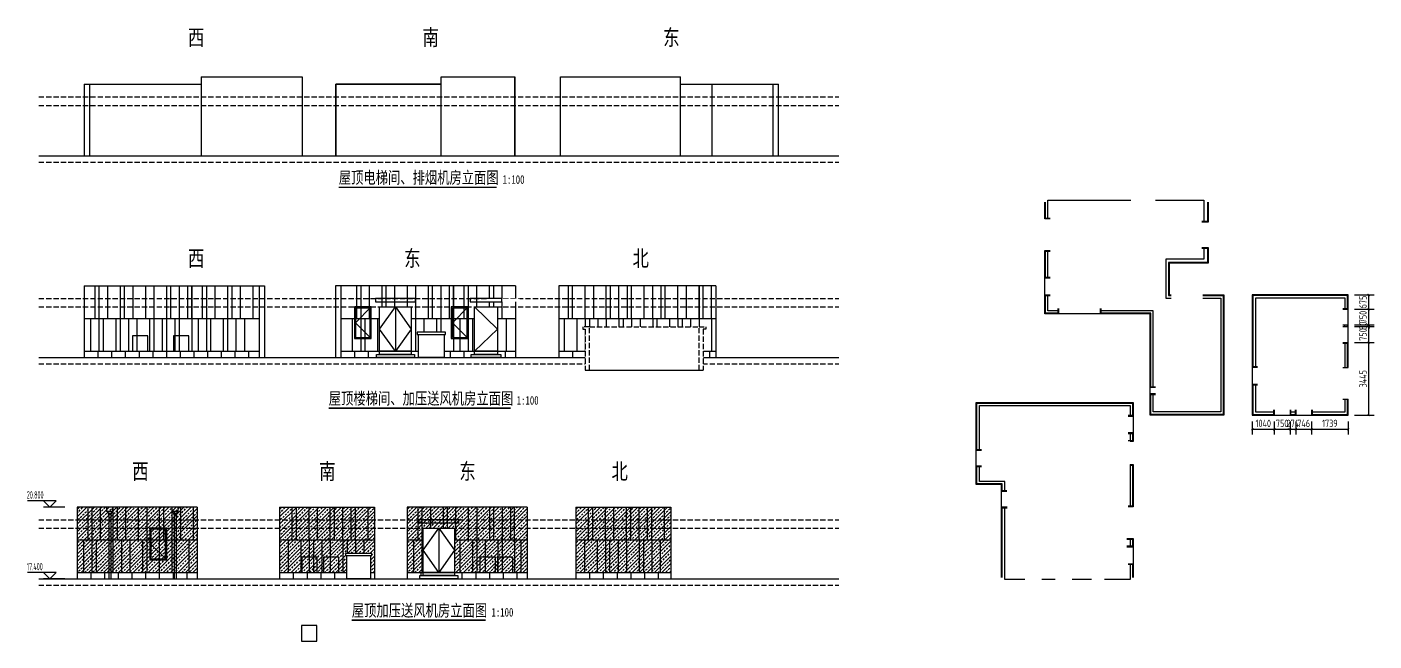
# Model space of a CAD drawing. Extents: x -863035 to 270371, y -8918 to 240488.
# Drawn here: x -198837 to -134894, y 135165 to 164294 of the extents above; entities that cross this region are included whole.
import ezdxf

# ---------------------------------------------------------------- set-up
doc = ezdxf.new("R2010")
doc.units = 0
doc.header["$LTSCALE"] = 1000
doc.header["$MEASUREMENT"] = 0
doc.linetypes.add('109-34 轴网$0$L1$0$$AUDIT_BAD_LTYPE1', pattern=[0])
doc.linetypes.add('DASH', pattern=[0.35, 0.25, -0.1])
for name, color, linetype in [('01-标注_尺寸', 124, 'Continuous'), ('01-标注_标高', 200, 'Continuous'), ('02-TEXT_标注', 130, 'Continuous'), ('05-填充_156', 156, 'Continuous'), ('A-C_窗', 140, 'Continuous'), ('A-SUR_保温', 222, 'Continuous'), ('A_STR-砌块墙', 121, 'Continuous'), ('DIM_SYMB', 3, 'Continuous'), ('E-墙面分格', 146, 'Continuous'), ('E-立面轮廓', 241, 'Continuous'), ('E_STRM', 7, 'Continuous'), ('EH_石材', 116, 'Continuous')]:
    doc.layers.add(name, color=color, linetype=linetype)
doc.layers.add('04-不打印_辅助线', color=165, linetype='Continuous', plot=False)
doc.styles.add('_TCH_DIM', font='ROS1', dxfattribs={"width": 0.75, "bigfont": 'JD'})
doc.styles.add('_TCH_DIM_T3', font='ROS1', dxfattribs={"width": 0.75, "bigfont": 'JD'})
doc.styles.add('_TCH_LABEL', font='', dxfattribs={"width": 0.75})
doc.styles.get("Standard").update_dxf_attribs({"font": 'STXIHEI.TTF', "width": 0.75})
doc.styles.get('_TCH_LABEL').set_extended_font_data('SimSun')
doc.dimstyles.new('_TCH_ARCH&&100', dxfattribs={"dimtxt": 350, "dimasz": 100, "dimexe": 250, "dimexo": 300, "dimgap": 100, "dimtad": 1, "dimdec": 0, "dimzin": 0, "dimdsep": 46, "dimtxsty": '_TCH_DIM_T3', "dimblk": 'ARCHTICK', "dimcen": 0.09, "dimclrt": 7, "dimazin": 2, "dimtfac": 1, "dimtdec": 0, "dimtix": 1, "dimtmove": 2, "dimatfit": 3, "dimfxl": 0, "dimtolj": 1, "dimtzin": 0, "dimarcsym": 0})

# ---------------------------------------------------------------- blocks, each defined once
blk = doc.blocks.new('dsafdg')
at = {"layer": 'A-SUR_保温', "linetype": '109-34 轴网$0$L1$0$$AUDIT_BAD_LTYPE1'}
blk.add_line((19750, 17930), (19750, 19170), dxfattribs=at)
at = {"layer": 'A-SUR_保温'}
blk.add_line((33849, 15595), (33849, 15675), dxfattribs=at)
for points in [[(19750, 20700), (19750, 21600), (23689, 21600)], [(24850, 21600), (25350, 21600), (25350, 21600), (27150, 21600), (27150, 20580)], [(27150, 19320), (27150, 18800), (25350, 18800), (25350, 16950), (25600, 16950)], [(20220, 16350), (19750, 16350), (19750, 17070)], [(27100, 16950), (27950, 16950), (27950, 11550), (24750, 11550), (24750, 12370)], [(33850, 16455), (33850, 16950), (29600, 16950), (29600, 13680)], [(24750, 12730), (24750, 16350), (22280, 16350)], [(33850, 13650), (33850, 14815)], [(29600, 12820), (29600, 11550), (30460, 11550)], [(32291, 11550), (33850, 11550), (33850, 12150)], [(16500, 9754), (16500, 11850), (23650, 11850), (23650, 11380)], [(31270, 11550), (31484, 11550)], [(23650, 10520), (23650, 10180)], [(23650, 9050), (23650, 8850), (23650, 8850), (23650, 7080)], [(23650, 9020), (23650, 7080)], [(17700, 7805), (17700, 8250), (16500, 8250), (16500, 8944)], [(18645, 3600), (17700, 3600), (17700, 3700), (17700, 6995)], [(23650, 5520), (23650, 5180)], [(23650, 4320), (23650, 3600), (22430, 3600)], [(20095, 3600), (19455, 3600)], [(21810, 3600), (20905, 3600)]]:
    blk.add_lwpolyline(points, dxfattribs=at)
at = {"layer": 'A-SUR_保温', "linetype": '109-34 轴网$0$L1$0$$AUDIT_BAD_LTYPE1'}
for points in [[(25500, 21600), (27150, 21600), (27150, 20580)], [(27150, 19320), (27150, 18800), (25500, 18800)]]:
    blk.add_lwpolyline(points, dxfattribs=at)
at = {"layer": 'EH_石材'}
for p, q in [((19600, 17100), (19600, 19200)), ((20250, 16450), (20250, 16200)), ((22250, 16200), (22250, 16450)), ((24850, 12700), (24600, 12700)), ((24850, 12400), (24600, 12400)), ((23550, 11350), (23800, 11350)), ((23800, 10550), (23550, 10550)), ((16600, 9754), (16350, 9754)), ((16600, 9724), (16350, 9724)), ((16600, 8974), (16350, 8974)), ((16600, 8944), (16350, 8944)), ((17800, 7775), (17550, 7775)), ((17811, 7025), (17550, 7025)), ((23500, 5150), (23800, 5150)), ((23550, 4350), (23800, 4350))]:
    blk.add_line(p, q, dxfattribs=at)
at = {"layer": 'EH_石材', "linetype": '109-34 轴网$0$L1$0$$AUDIT_BAD_LTYPE1'}
for p, q in [((33750, 16455), (34000, 16455)), ((33750, 16425), (34000, 16425)), ((33750, 15675), (34000, 15675)), ((33750, 15595), (34000, 15595)), ((33750, 14845), (34000, 14845)), ((33750, 14815), (34000, 14815)), ((29700, 13680), (29450, 13680)), ((29700, 13650), (29450, 13650)), ((33750, 13650), (34000, 13650)), ((29700, 12850), (29450, 12850)), ((29700, 12820), (29450, 12820)), ((33750, 12150), (34000, 12150)), ((30460, 11650), (30460, 11400)), ((30490, 11650), (30490, 11400)), ((31240, 11650), (31240, 11400)), ((31270, 11650), (31270, 11400)), ((31484, 11650), (31484, 11400)), ((31514, 11650), (31514, 11400)), ((32261, 11651), (32261, 11400)), ((32291, 11651), (32291, 11400))]:
    blk.add_line(p, q, dxfattribs=at)
at = {"layer": 'EH_石材'}
for points in [[(19850, 20700), (19600, 20700), (19600, 21500)], [(19850, 20730), (19630, 20730), (19630, 21500)], [(27320, 21500), (27320, 20580), (27050, 20580)], [(27350, 21500), (27350, 20550), (27050, 20550)], [(19850, 17900), (19600, 17900), (19600, 19200), (19850, 19200)], [(27050, 19320), (27320, 19320), (27320, 18630), (25470, 18630), (25470, 17070), (25600, 17070)], [(27050, 19350), (27350, 19350), (27350, 18600), (25500, 18600), (25500, 17100), (25600, 17100)], [(19850, 17930), (19630, 17930), (19630, 19170), (19850, 19170)], [(27100, 17100), (28100, 17100), (28100, 11400), (24600, 11400), (24600, 16200), (19600, 16200), (19600, 17100), (19850, 17100)], [(20220, 16450), (20220, 16230), (19630, 16230), (19630, 17070), (19850, 17070)], [(27100, 17070), (28070, 17070), (28070, 11430), (24630, 11430), (24630, 12370), (24850, 12370)], [(24850, 12730), (24630, 12730), (24630, 16230), (22280, 16230), (22280, 16450)], [(17550, 3700), (17550, 8100), (16350, 8100), (16350, 12000), (23800, 12000), (23800, 10150), (23650, 10150)], [(16380, 9754), (16380, 11970), (23770, 11970), (23770, 11380), (23550, 11380)], [(23550, 10520), (23770, 10520), (23770, 10180), (23550, 10180)], [(23650, 9050), (23800, 9050), (23800, 7050), (23550, 7050)], [(23650, 9020), (23770, 9020), (23770, 7080), (23550, 7080)], [(17800, 7805), (17580, 7805), (17580, 8130), (16380, 8130), (16380, 8944)], [(17580, 3700), (17580, 6995), (17811, 6995)], [(23500, 5550), (23800, 5550), (23800, 3700)], [(23500, 5520), (23770, 5520), (23770, 5180), (23500, 5180)], [(23550, 4320), (23770, 4320), (23770, 3700)]]:
    blk.add_lwpolyline(points, dxfattribs=at)
at = {"layer": 'EH_石材', "linetype": '109-34 轴网$0$L1$0$$AUDIT_BAD_LTYPE1'}
for points in [[(34000, 13650), (34000, 17100), (29450, 17100), (29450, 11400), (34000, 11400), (34000, 12150)], [(33970, 16425), (33970, 17070), (29480, 17070), (29480, 13680)], [(33970, 15595), (33970, 15675)], [(33970, 13650), (33970, 14845)], [(29480, 12820), (29480, 11430), (30460, 11430)], [(32291, 11430), (33970, 11430), (33970, 12150)], [(31270, 11430), (31484, 11430)]]:
    blk.add_lwpolyline(points, dxfattribs=at)
blk = doc.blocks.new('*U56')
at = {"layer": 'E-墙面分格'}
blk.add_line((0, 150), (0, -150), dxfattribs=at)
blk = doc.blocks.new('*U57')
at = {"layer": 'E-墙面分格', "color": 0, "linetype": 'ByBlock', "lineweight": -2, "transparency": 16777216}
for p in [(0, 0), (650, 0), (1300, 0), (1950, 0), (2600, 0), (3250, 0), (3900, 0), (4550, 0)]:
    blk.add_blockref('*U56', p, dxfattribs=at)
blk = doc.blocks.new('*U58')
at = {"layer": 'E-墙面分格'}
blk.add_line((0, 150), (0, -150), dxfattribs=at)
blk = doc.blocks.new('*U59')
at = {"layer": 'E-墙面分格', "color": 0, "linetype": 'ByBlock', "lineweight": -2, "transparency": 16777216}
for p in [(0, 0), (650, 0), (1300, 0), (1950, 0), (2600, 0), (3250, 0)]:
    blk.add_blockref('*U58', p, dxfattribs=at)
blk = doc.blocks.new('JDLKSAJDLAKSDOW')
at = {"layer": 'A-C_窗', "linetype": '109-34 轴网$0$L1$0$$AUDIT_BAD_LTYPE1'}
for points in [[(-318024, 268749), (-318824, 268749), (-318824, 267249), (-318024, 267249)], [(-318074, 268699), (-318774, 268699), (-318774, 267299), (-318074, 267299)]]:
    blk.add_lwpolyline(points, close=True, dxfattribs=at)
blk.add_lwpolyline([(-318024, 268749), (-318774, 267999), (-318024, 267249)], dxfattribs=at)
blk = doc.blocks.new('reatrfewa')
blk.add_wipeout([(-60, 1100), (0, 1100), (0, 0), (1120, 0), (1120, 1100), (1180, 1100), (1180, 1200), (-60, 1200)]).dxf.layer = 'A-C_窗'
at = {"layer": 'E-立面轮廓'}
for points in [[(-60, 1100), (1180, 1100), (1180, 1200), (-60, 1200)], [(0, 1100), (1120, 1100), (1120, 0), (0, 0)]]:
    blk.add_lwpolyline(points, close=True, dxfattribs=at)
blk = doc.blocks.new('*U63')
at = {"layer": 'E-墙面分格'}
blk.add_line((0, 150), (0, -150), dxfattribs=at)
blk = doc.blocks.new('*U64')
at = {"layer": 'E-墙面分格', "color": 0, "linetype": 'ByBlock', "lineweight": -2, "transparency": 16777216}
for p in [(0, 0), (650, 0), (1300, 0), (1950, 0), (2600, 0), (3250, 0), (3900, 0), (4550, 0)]:
    blk.add_blockref('*U63', p, dxfattribs=at)
blk = doc.blocks.new('*U65')
at = {"layer": 'E-墙面分格'}
blk.add_line((0, 150), (0, -150), dxfattribs=at)
blk = doc.blocks.new('*U66')
at = {"layer": 'E-墙面分格', "color": 0, "linetype": 'ByBlock', "lineweight": -2, "transparency": 16777216}
for p in [(0, 0), (650, 0), (1300, 0), (1950, 0), (2600, 0), (3250, 0)]:
    blk.add_blockref('*U65', p, dxfattribs=at)
blk = doc.blocks.new('jkytearewa')
blk.add_wipeout([(-750, 150), (-750, 2400), (750, 2400), (750, 150), (900, 150), (900, 0), (-900, 0), (-900, 150)]).dxf.layer = 'A-C_窗'
at = {"layer": 'A-C_窗'}
for p, q in [((-750, 1350), (0, 2400)), ((0, 2400), (0, 300)), ((0, 2400), (750, 1350)), ((0, 300), (-750, 1350)), ((750, 1350), (0, 300))]:
    blk.add_line(p, q, dxfattribs=at)
for points in [[(-750, 300), (-750, 2400), (750, 2400), (750, 300)], [(-750, 150), (900, 150), (900, 0), (-900, 0), (-900, 150)], [(-750, 300), (750, 300), (750, 150), (-750, 150), (-750, 300)]]:
    blk.add_lwpolyline(points, close=True, dxfattribs=at)
blk = doc.blocks.new('fgawewatr')
at = {"layer": 'A-C_窗'}
blk.add_lwpolyline([(328374, -157205), (330274, -157205), (330274, -157055), (328374, -157055)], close=True, dxfattribs=at)
blk = doc.blocks.new('*U74')
at = {"layer": 'E-墙面分格'}
blk.add_line((0, 150), (0, -150), dxfattribs=at)
blk = doc.blocks.new('*U75')
at = {"layer": 'E-墙面分格', "color": 0, "linetype": 'ByBlock', "lineweight": -2, "transparency": 16777216}
for p in [(0, 0), (650, 0), (1300, 0), (1950, 0), (2600, 0), (3250, 0), (3900, 0), (4550, 0), (5200, 0), (5850, 0), (6500, 0), (7150, 0)]:
    blk.add_blockref('*U74', p, dxfattribs=at)
blk = doc.blocks.new('*U76')
at = {"layer": 'E-墙面分格'}
blk.add_line((0, 150), (0, -150), dxfattribs=at)
blk = doc.blocks.new('*U77')
at = {"layer": 'E-墙面分格', "color": 0, "linetype": 'ByBlock', "lineweight": -2, "transparency": 16777216}
for p in [(0, 0), (650, 0), (1300, 0), (1950, 0), (2600, 0), (3250, 0), (3900, 0), (4550, 0), (5200, 0), (5850, 0), (6500, 0), (7150, 0)]:
    blk.add_blockref('*U76', p, dxfattribs=at)
blk = doc.blocks.new('heawrwea')
blk.add_wipeout([(-60, 1100), (0, 1100), (0, 0), (1220, 0), (1220, 1100), (1280, 1100), (1280, 1200), (-60, 1200)]).dxf.layer = 'A-C_窗'
at = {"layer": 'E-立面轮廓'}
for points in [[(-60, 1100), (1280, 1100), (1280, 1200), (-60, 1200)], [(0, 1100), (1220, 1100), (1220, 0), (0, 0)]]:
    blk.add_lwpolyline(points, close=True, dxfattribs=at)
blk = doc.blocks.new('jhrewawa')
blk.add_wipeout([(-550, 150), (-550, 2400), (550, 2400), (550, 150), (700, 150), (700, 0), (-700, 0), (-700, 150)]).dxf.layer = 'A-C_窗'
at = {"layer": 'A-C_窗'}
for p, q in [((-550, 2400), (550, 1350)), ((550, 1350), (-550, 300))]:
    blk.add_line(p, q, dxfattribs=at)
for points in [[(-550, 300), (-550, 2400), (550, 2400), (550, 300)], [(-550, 150), (700, 150), (700, 0), (-700, 0), (-700, 150)], [(-550, 300), (550, 300), (550, 150), (-550, 150), (-550, 300)]]:
    blk.add_lwpolyline(points, close=True, dxfattribs=at)
blk = doc.blocks.new('aewygrts')
at = {"layer": 'A-C_窗'}
blk.add_lwpolyline([(-750, 0), (750, 0), (750, 150), (-750, 150)], close=True, dxfattribs=at)
blk = doc.blocks.new('*U82')
at = {"layer": 'E-墙面分格'}
blk.add_line((0, 150), (0, -150), dxfattribs=at)
blk = doc.blocks.new('*U81')
at = {"layer": 'E-墙面分格', "color": 0, "linetype": 'ByBlock', "lineweight": -2, "transparency": 16777216}
for p in [(0, 0), (650, 0), (1300, 0), (1950, 0), (2600, 0), (3250, 0), (3900, 0), (4550, 0), (5200, 0), (5850, 0), (6500, 0)]:
    blk.add_blockref('*U82', p, dxfattribs=at)
blk = doc.blocks.new('jtrartewq')
blk.add_wipeout([(5720, 2050), (-120, 2050), (-120, 1950), (0, 1950), (0, 0), (5600, 0), (5600, 1950), (5720, 1950)]).dxf.layer = 'A-C_窗'
at = {"layer": '04-不打印_辅助线'}
blk.add_line((0, 0), (5600, 0), dxfattribs=at)
at = {"layer": 'A-C_窗', "linetype": 'DASH'}
blk.add_line((200, 2050), (5400, 2050), dxfattribs=at)
for points in [[(200, 0), (200, 2050), (-120, 2050), (-120, 1950), (0, 1950), (0, 0)], [(5400, 0), (5400, 2050), (5720, 2050), (5720, 1950), (5600, 1950), (5600, 0)]]:
    blk.add_lwpolyline(points, dxfattribs=at)
blk = doc.blocks.new('yraweaw')
at = {"layer": 'A-C_窗', "linetype": '109-34 轴网$0$L1$0$$AUDIT_BAD_LTYPE1'}
blk.add_lwpolyline([(-365, 0), (365, 0), (365, 730), (-365, 730)], close=True, dxfattribs=at)
blk = doc.blocks.new('_ArchTick')
at = {"color": 0, "linetype": 'ByBlock', "const_width": 0.4}
blk.add_lwpolyline([(-0.5, -0.5), (0.5, 0.5)], dxfattribs=at)
blk = doc.blocks.new('*D1250')
at = {"layer": '01-标注_尺寸', "color": 0, "lineweight": -2, "transparency": 16777216}
for p, q in [((-140673, 145585), (-140673, 144964)), ((-140673, 145214), (-139633, 145214)), ((-139633, 145585), (-139633, 144964))]:
    blk.add_line(p, q, dxfattribs=at)
at = {"layer": 'Defpoints', "color": 0, "transparency": 16777216}
for p in [(-140673, 145885), (-139633, 145885), (-139633, 145214)]:
    blk.add_point(p, dxfattribs=at)
at = {"layer": '01-标注_尺寸', "color": 0, "lineweight": -2, "transparency": 16777216, "xscale": 100, "yscale": 100, "zscale": 100, "rotation": 180}
blk.add_blockref('_ArchTick', (-140673, 145214), dxfattribs=at)
at = {"layer": '01-标注_尺寸', "color": 0, "lineweight": -2, "transparency": 16777216, "xscale": 100, "yscale": 100, "zscale": 100}
blk.add_blockref('_ArchTick', (-139633, 145214), dxfattribs=at)
at = {"layer": '01-标注_尺寸', "color": 7, "transparency": 16777216, "insert": (-140153, 145489), "char_height": 350, "attachment_point": 5, "style": '_TCH_DIM_T3'}
blk.add_mtext('\\A1;1040', dxfattribs=at)
blk = doc.blocks.new('*D1251')
at = {"layer": '01-标注_尺寸', "color": 0, "lineweight": -2, "transparency": 16777216}
for p, q in [((-139633, 145585), (-139633, 144964)), ((-139633, 145214), (-138883, 145214)), ((-138883, 145585), (-138883, 144964))]:
    blk.add_line(p, q, dxfattribs=at)
at = {"layer": 'Defpoints', "color": 0, "transparency": 16777216}
for p in [(-139633, 145885), (-138883, 145885), (-138883, 145214)]:
    blk.add_point(p, dxfattribs=at)
at = {"layer": '01-标注_尺寸', "color": 0, "lineweight": -2, "transparency": 16777216, "xscale": 100, "yscale": 100, "zscale": 100, "rotation": 180}
blk.add_blockref('_ArchTick', (-139633, 145214), dxfattribs=at)
at = {"layer": '01-标注_尺寸', "color": 0, "lineweight": -2, "transparency": 16777216, "xscale": 100, "yscale": 100, "zscale": 100}
blk.add_blockref('_ArchTick', (-138883, 145214), dxfattribs=at)
at = {"layer": '01-标注_尺寸', "color": 7, "transparency": 16777216, "insert": (-139258, 145489), "char_height": 350, "attachment_point": 5, "style": '_TCH_DIM_T3'}
blk.add_mtext('\\A1;750', dxfattribs=at)
blk = doc.blocks.new('*D1252')
at = {"layer": '01-标注_尺寸', "color": 0, "lineweight": -2, "transparency": 16777216}
for p, q in [((-138883, 145214), (-138983, 145214)), ((-138883, 145585), (-138883, 144964)), ((-138883, 145214), (-138609, 145214)), ((-138609, 145585), (-138609, 144964)), ((-138609, 145214), (-138509, 145214))]:
    blk.add_line(p, q, dxfattribs=at)
at = {"layer": 'Defpoints', "color": 0, "transparency": 16777216}
for p in [(-138883, 145885), (-138609, 145885), (-138609, 145214)]:
    blk.add_point(p, dxfattribs=at)
at = {"layer": '01-标注_尺寸', "color": 0, "lineweight": -2, "transparency": 16777216, "xscale": 100, "yscale": 100, "zscale": 100}
blk.add_blockref('_ArchTick', (-138883, 145214), dxfattribs=at)
at = {"layer": '01-标注_尺寸', "color": 0, "lineweight": -2, "transparency": 16777216, "xscale": 100, "yscale": 100, "zscale": 100, "rotation": 180}
blk.add_blockref('_ArchTick', (-138609, 145214), dxfattribs=at)
at = {"layer": '01-标注_尺寸', "color": 7, "transparency": 16777216, "insert": (-138746, 145489), "char_height": 350, "attachment_point": 5, "style": '_TCH_DIM_T3'}
blk.add_mtext('\\A1;274', dxfattribs=at)
blk = doc.blocks.new('*D1253')
at = {"layer": '01-标注_尺寸', "color": 0, "lineweight": -2, "transparency": 16777216}
for p, q in [((-138609, 145585), (-138609, 144964)), ((-138609, 145214), (-137863, 145214)), ((-137863, 145585), (-137863, 144964))]:
    blk.add_line(p, q, dxfattribs=at)
at = {"layer": 'Defpoints', "color": 0, "transparency": 16777216}
for p in [(-138609, 145885), (-137863, 145885), (-137863, 145214)]:
    blk.add_point(p, dxfattribs=at)
at = {"layer": '01-标注_尺寸', "color": 0, "lineweight": -2, "transparency": 16777216, "xscale": 100, "yscale": 100, "zscale": 100, "rotation": 180}
blk.add_blockref('_ArchTick', (-138609, 145214), dxfattribs=at)
at = {"layer": '01-标注_尺寸', "color": 0, "lineweight": -2, "transparency": 16777216, "xscale": 100, "yscale": 100, "zscale": 100}
blk.add_blockref('_ArchTick', (-137863, 145214), dxfattribs=at)
at = {"layer": '01-标注_尺寸', "color": 7, "transparency": 16777216, "insert": (-138236, 145489), "char_height": 350, "attachment_point": 5, "style": '_TCH_DIM_T3'}
blk.add_mtext('\\A1;746', dxfattribs=at)
blk = doc.blocks.new('*D1254')
at = {"layer": '01-标注_尺寸', "color": 0, "lineweight": -2, "transparency": 16777216}
for p, q in [((-137863, 145585), (-137863, 144964)), ((-137863, 145214), (-136123, 145214)), ((-136123, 145585), (-136123, 144964))]:
    blk.add_line(p, q, dxfattribs=at)
at = {"layer": 'Defpoints', "color": 0, "transparency": 16777216}
for p in [(-137863, 145885), (-136123, 145885), (-136123, 145214)]:
    blk.add_point(p, dxfattribs=at)
at = {"layer": '01-标注_尺寸', "color": 0, "lineweight": -2, "transparency": 16777216, "xscale": 100, "yscale": 100, "zscale": 100, "rotation": 180}
blk.add_blockref('_ArchTick', (-137863, 145214), dxfattribs=at)
at = {"layer": '01-标注_尺寸', "color": 0, "lineweight": -2, "transparency": 16777216, "xscale": 100, "yscale": 100, "zscale": 100}
blk.add_blockref('_ArchTick', (-136123, 145214), dxfattribs=at)
at = {"layer": '01-标注_尺寸', "color": 7, "transparency": 16777216, "insert": (-136993, 145489), "char_height": 350, "attachment_point": 5, "style": '_TCH_DIM_T3'}
blk.add_mtext('\\A1;1739', dxfattribs=at)
blk = doc.blocks.new('*D1255')
at = {"layer": '01-标注_尺寸', "color": 0, "lineweight": -2, "transparency": 16777216}
for p, q in [((-135823, 149329), (-134894, 149329)), ((-135144, 145885), (-135144, 149329)), ((-135823, 145885), (-134894, 145885))]:
    blk.add_line(p, q, dxfattribs=at)
at = {"layer": 'Defpoints', "color": 0, "transparency": 16777216}
for p in [(-136123, 149329), (-135144, 149329), (-136123, 145885)]:
    blk.add_point(p, dxfattribs=at)
at = {"layer": '01-标注_尺寸', "color": 0, "lineweight": -2, "transparency": 16777216, "xscale": 100, "yscale": 100, "zscale": 100}
for p, rotation in [((-135144, 149329), 90), ((-135144, 145885), 270)]:
    blk.add_blockref('_ArchTick', p, dxfattribs=dict(at, rotation=rotation))
at = {"layer": '01-标注_尺寸', "color": 7, "transparency": 16777216, "insert": (-135419, 147607), "char_height": 350, "attachment_point": 5, "rotation": 90, "style": '_TCH_DIM_T3'}
blk.add_mtext('\\A1;3445', dxfattribs=at)
blk = doc.blocks.new('*D1256')
at = {"layer": '01-标注_尺寸', "color": 0, "lineweight": -2, "transparency": 16777216}
for p, q in [((-135823, 150080), (-134894, 150080)), ((-135144, 149329), (-135144, 150080)), ((-135823, 149329), (-134894, 149329))]:
    blk.add_line(p, q, dxfattribs=at)
at = {"layer": 'Defpoints', "color": 0, "transparency": 16777216}
for p in [(-136123, 150080), (-135144, 150080), (-136123, 149329)]:
    blk.add_point(p, dxfattribs=at)
at = {"layer": '01-标注_尺寸', "color": 0, "lineweight": -2, "transparency": 16777216, "xscale": 100, "yscale": 100, "zscale": 100}
for p, rotation in [((-135144, 150080), 90), ((-135144, 149329), 270)]:
    blk.add_blockref('_ArchTick', p, dxfattribs=dict(at, rotation=rotation))
at = {"layer": '01-标注_尺寸', "color": 7, "transparency": 16777216, "insert": (-135419, 149705), "char_height": 350, "attachment_point": 5, "rotation": 90, "style": '_TCH_DIM_T3'}
blk.add_mtext('\\A1;750', dxfattribs=at)
blk = doc.blocks.new('*D1257')
at = {"layer": '01-标注_尺寸', "color": 0, "lineweight": -2, "transparency": 16777216}
for p, q in [((-135823, 150160), (-134894, 150160)), ((-135823, 150080), (-134894, 150080)), ((-135144, 150160), (-135144, 150260)), ((-135144, 150080), (-135144, 150160)), ((-135144, 150080), (-135144, 149980))]:
    blk.add_line(p, q, dxfattribs=at)
at = {"layer": 'Defpoints', "color": 0, "transparency": 16777216}
for p in [(-136123, 150160), (-136123, 150080), (-135144, 150160)]:
    blk.add_point(p, dxfattribs=at)
at = {"layer": '01-标注_尺寸', "color": 0, "lineweight": -2, "transparency": 16777216, "xscale": 100, "yscale": 100, "zscale": 100}
for p, rotation in [((-135144, 150160), 270), ((-135144, 150080), 90)]:
    blk.add_blockref('_ArchTick', p, dxfattribs=dict(at, rotation=rotation))
at = {"layer": '01-标注_尺寸', "color": 7, "transparency": 16777216, "insert": (-135419, 150120), "char_height": 350, "attachment_point": 5, "rotation": 90, "style": '_TCH_DIM_T3'}
blk.add_mtext('\\A1;80', dxfattribs=at)
blk = doc.blocks.new('*D1258')
at = {"layer": '01-标注_尺寸', "color": 0, "lineweight": -2, "transparency": 16777216}
for p, q in [((-135823, 150909), (-134894, 150909)), ((-135144, 150160), (-135144, 150909)), ((-135823, 150160), (-134894, 150160))]:
    blk.add_line(p, q, dxfattribs=at)
at = {"layer": 'Defpoints', "color": 0, "transparency": 16777216}
for p in [(-136123, 150909), (-135144, 150909), (-136123, 150160)]:
    blk.add_point(p, dxfattribs=at)
at = {"layer": '01-标注_尺寸', "color": 0, "lineweight": -2, "transparency": 16777216, "xscale": 100, "yscale": 100, "zscale": 100}
for p, rotation in [((-135144, 150909), 90), ((-135144, 150160), 270)]:
    blk.add_blockref('_ArchTick', p, dxfattribs=dict(at, rotation=rotation))
at = {"layer": '01-标注_尺寸', "color": 7, "transparency": 16777216, "insert": (-135419, 150535), "char_height": 350, "attachment_point": 5, "rotation": 90, "style": '_TCH_DIM_T3'}
blk.add_mtext('\\A1;750', dxfattribs=at)
blk = doc.blocks.new('*D1259')
at = {"layer": '01-标注_尺寸', "color": 0, "lineweight": -2, "transparency": 16777216}
for p, q in [((-135823, 151585), (-134894, 151585)), ((-135144, 150909), (-135144, 151585)), ((-135823, 150909), (-134894, 150909))]:
    blk.add_line(p, q, dxfattribs=at)
at = {"layer": 'Defpoints', "color": 0, "transparency": 16777216}
for p in [(-136123, 151585), (-135144, 151585), (-136123, 150909)]:
    blk.add_point(p, dxfattribs=at)
at = {"layer": '01-标注_尺寸', "color": 0, "lineweight": -2, "transparency": 16777216, "xscale": 100, "yscale": 100, "zscale": 100}
for p, rotation in [((-135144, 151585), 90), ((-135144, 150909), 270)]:
    blk.add_blockref('_ArchTick', p, dxfattribs=dict(at, rotation=rotation))
at = {"layer": '01-标注_尺寸', "color": 7, "transparency": 16777216, "insert": (-135419, 151247), "char_height": 350, "attachment_point": 5, "rotation": 90, "style": '_TCH_DIM_T3'}
blk.add_mtext('\\A1;675', dxfattribs=at)
blk = doc.blocks.new('_RAINH')
blk.add_lwpolyline([(-150, 0), (-150, -200), (150, -200), (150, 0)], close=True)
for points in [[(-150, -200), (-75, -280), (75, -280), (150, -200)], [(-75, -280), (-75, -330), (75, -330), (75, -280)]]:
    blk.add_lwpolyline(points)

msp = doc.modelspace()

# ---------------------------------------------------------------- hatches: boundary and pattern name
at = {"layer": '05-填充_156'}
h = msp.add_hatch(dxfattribs=at)
h.set_pattern_fill('天然石材', color=256, scale=50)
h.set_pattern_definition([(45, (-508611.66, 298063.1), (-176.77677, 176.77677), []), (45, (-508524.72, 297973.36), (-176.77677, 176.77677), [98.68425, -56.391])])
h.paths.add_polyline_path([(-196453.9, 138417.9), (-190753.9, 138417.9), (-190753.9, 141517.9), (-196453.9, 141517.9)])
h = msp.add_hatch(dxfattribs=at)
h.set_pattern_fill('天然石材', color=256, scale=50)
h.set_pattern_definition([(45, (-499000.2, 298063.1), (-176.77677, 176.77677), []), (45, (-498913.27, 297973.36), (-176.77677, 176.77677), [98.68425, -56.391])])
h.paths.add_polyline_path([(-186842.4, 138417.9), (-182342.4, 138417.9), (-182342.4, 141517.9), (-186842.4, 141517.9)])
h = msp.add_hatch(dxfattribs=at)
h.set_pattern_fill('天然石材', color=256, scale=50)
h.set_pattern_definition([(45, (-492945.17, 298063.1), (-176.77677, 176.77677), []), (45, (-492858.23, 297973.36), (-176.77677, 176.77677), [98.68425, -56.391])])
h.paths.add_polyline_path([(-180787.4, 138417.9), (-175087.4, 138417.9), (-175087.4, 141517.9), (-180787.4, 141517.9)])
h = msp.add_hatch(dxfattribs=at)
h.set_pattern_fill('天然石材', color=256, scale=50)
h.set_pattern_definition([(45, (-484935.6, 298063.1), (-176.77677, 176.77677), []), (45, (-484848.67, 297973.36), (-176.77677, 176.77677), [98.68425, -56.391])])
h.paths.add_polyline_path([(-172777.8, 138417.9), (-168277.8, 138417.9), (-168277.8, 141517.9), (-172777.8, 141517.9)])

# ---------------------------------------------------------------- linework, layer by layer
at = {"layer": '01-标注_标高'}
for p, q in [((-197456.3, 141817.9), (-198812.9, 141817.9)), ((-197756.3, 141517.9), (-198056.3, 141817.9)), ((-197035.9, 141517.9), (-198056.3, 141517.9)), ((-197756.3, 141517.9), (-197456.3, 141817.9)), ((-197456.3, 138417.9), (-198812.9, 138417.9)), ((-197756.3, 138117.9), (-198056.3, 138417.9)), ((-197035.9, 138117.9), (-198056.3, 138117.9)), ((-197756.3, 138117.9), (-197456.3, 138417.9))]:
    msp.add_line(p, q, dxfattribs=at)
at = {"layer": '04-不打印_辅助线', "linetype": 'DASH'}
for p, q in [((-198277.9, 160975.6), (-160301.4, 160975.6)), ((-198277.9, 160575.6), (-160301.4, 160575.6)), ((-198277.9, 151412), (-160301.4, 151412)), ((-198277.9, 151012), (-160301.4, 151012)), ((-198277.9, 140917.9), (-160301.4, 140917.9)), ((-198277.9, 140517.9), (-160301.4, 140517.9))]:
    msp.add_line(p, q, dxfattribs=at)
at = {"layer": 'A-C_窗', "linetype": 'DASH'}
for p, q in [((-198277.9, 157875.6), (-160301.4, 157875.6)), ((-198277.9, 148312), (-160301.4, 148312)), ((-198277.9, 137817.9), (-160301.4, 137817.9))]:
    msp.add_line(p, q, dxfattribs=at)
at = {"layer": 'A-C_窗'}
for p, q in [((-196116.8, 148912), (-187816.8, 148912)), ((-183944.9, 148912), (-175644.9, 148912)), ((-173585.7, 148912), (-166135.7, 148912)), ((-196453.9, 138417.9), (-190753.9, 138417.9)), ((-186842.4, 138417.9), (-182342.4, 138417.9)), ((-180787.4, 138417.9), (-175087.4, 138417.9)), ((-172777.8, 138417.9), (-168277.8, 138417.9))]:
    msp.add_line(p, q, dxfattribs=at)
at = {"layer": 'DIM_SYMB', "const_width": 70}
for points in [[(-184035.5, 156688.8), (-176540.4, 156688.8)], [(-184510.6, 146212.7), (-175869.2, 146212.7)], [(-183416.6, 136155.9), (-177067.7, 136155.9)]]:
    msp.add_lwpolyline(points, dxfattribs=at)
at = {"layer": 'E-墙面分格'}
for p, q in [((-195616.8, 152012), (-195616.8, 150462)), ((-195416.8, 152012), (-195416.8, 150462)), ((-195016.8, 152012), (-195016.8, 150462)), ((-194416.8, 152012), (-194416.8, 150462)), ((-194216.8, 152012), (-194216.8, 150462)), ((-193816.8, 152012), (-193816.8, 150462)), ((-193216.8, 152012), (-193216.8, 150462)), ((-192816.8, 152012), (-192816.8, 150462)), ((-192016.8, 152012), (-192016.8, 150462)), ((-191616.8, 152012), (-191616.8, 150462)), ((-191216.8, 152012), (-191216.8, 150462)), ((-191016.8, 150462), (-191016.8, 152012)), ((-191016.8, 152012), (-191016.8, 150462)), ((-190516.8, 152012), (-190516.8, 150462)), ((-190316.8, 152012), (-190316.8, 150462)), ((-189916.8, 152012), (-189916.8, 150462)), ((-189316.8, 152012), (-189316.8, 150462)), ((-189116.8, 152012), (-189116.8, 150462)), ((-188716.8, 152012), (-188716.8, 150462)), ((-188116.8, 152012), (-188116.8, 150462)), ((-183194.9, 152012), (-183194.9, 150462)), ((-182994.9, 152012), (-182994.9, 150462)), ((-182594.9, 152012), (-182594.9, 150462)), ((-181994.9, 152012), (-181994.9, 150462)), ((-181794.9, 152012), (-181794.9, 150462)), ((-181394.9, 152012), (-181394.9, 150462)), ((-180794.9, 152012), (-180794.9, 150462)), ((-180394.9, 152012), (-180394.9, 150462)), ((-179794.9, 152012), (-179794.9, 150462)), ((-179594.9, 152012), (-179594.9, 150462)), ((-179194.9, 152012), (-179194.9, 150462)), ((-178794.9, 152012), (-178794.9, 150462)), ((-178594.9, 150462), (-178594.9, 152012)), ((-178594.9, 152012), (-178594.9, 150462)), ((-178094.9, 152012), (-178094.9, 150462)), ((-177894.9, 152012), (-177894.9, 150462)), ((-177494.9, 152012), (-177494.9, 150462)), ((-176894.9, 152012), (-176894.9, 150462)), ((-176694.9, 152012), (-176694.9, 150462)), ((-176294.9, 152012), (-176294.9, 150462)), ((-173135.7, 150462), (-173135.7, 152012)), ((-172935.7, 150462), (-172935.7, 152012)), ((-172335.7, 150462), (-172335.7, 152012)), ((-171935.7, 150462), (-171935.7, 152012)), ((-171335.7, 150462), (-171335.7, 152012)), ((-171135.7, 150462), (-171135.7, 152012)), ((-170735.7, 150462), (-170735.7, 152012)), ((-170335.7, 150462), (-170335.7, 152012)), ((-170135.7, 150462), (-170135.7, 152012)), ((-169535.7, 150462), (-169535.7, 152012)), ((-169135.7, 150462), (-169135.7, 152012)), ((-169135.7, 150462), (-169135.7, 152012)), ((-168735.7, 150462), (-168735.7, 152012)), ((-168535.7, 150462), (-168535.7, 152012)), ((-167935.7, 150462), (-167935.7, 152012)), ((-167535.7, 150462), (-167535.7, 152012)), ((-166935.7, 150462), (-166935.7, 152012)), ((-166735.7, 150462), (-166735.7, 152012)), ((-166335.7, 150462), (-166335.7, 152012)), ((-196116.8, 150462), (-187816.8, 150462)), ((-195816.8, 150462), (-195816.8, 148912)), ((-195416.8, 150462), (-195416.8, 148912)), ((-195216.8, 150462), (-195216.8, 148912)), ((-194616.8, 150462), (-194616.8, 148912)), ((-194416.8, 150462), (-194416.8, 148912)), ((-194016.8, 150462), (-194016.8, 148912)), ((-193616.8, 150462), (-193616.8, 148912)), ((-193016.8, 150462), (-193016.8, 148912)), ((-192816.8, 150462), (-192816.8, 148912)), ((-192416.8, 150462), (-192416.8, 148912)), ((-191816.8, 150462), (-191816.8, 148912)), ((-191616.8, 150462), (-191616.8, 148912)), ((-191016.8, 150462), (-191016.8, 148912)), ((-191016.8, 150462), (-191016.8, 148912)), ((-190716.8, 150462), (-190716.8, 148912)), ((-190316.8, 150462), (-190316.8, 148912)), ((-190116.8, 150462), (-190116.8, 148912)), ((-189516.8, 150462), (-189516.8, 148912)), ((-189316.8, 150462), (-189316.8, 148912)), ((-188916.8, 150462), (-188916.8, 148912)), ((-188516.8, 150462), (-188516.8, 148912)), ((-183944.9, 150462), (-175644.9, 150462)), ((-183394.9, 150462), (-183394.9, 148912)), ((-182994.9, 150462), (-182994.9, 148912)), ((-182794.9, 150462), (-182794.9, 148912)), ((-182194.9, 150462), (-182194.9, 148912)), ((-181994.9, 150462), (-181994.9, 148912)), ((-181594.9, 150462), (-181594.9, 148912)), ((-181194.9, 150462), (-181194.9, 148912)), ((-180594.9, 150462), (-180594.9, 148912)), ((-180394.9, 150462), (-180394.9, 148912)), ((-179994.9, 150462), (-179994.9, 148912)), ((-179394.9, 150462), (-179394.9, 148912)), ((-179194.9, 150462), (-179194.9, 148912)), ((-178594.9, 150462), (-178594.9, 148912)), ((-178594.9, 150462), (-178594.9, 148912)), ((-178294.9, 150462), (-178294.9, 148912)), ((-177894.9, 150462), (-177894.9, 148912)), ((-177694.9, 150462), (-177694.9, 148912)), ((-177094.9, 150462), (-177094.9, 148912)), ((-176894.9, 150462), (-176894.9, 148912)), ((-176494.9, 150462), (-176494.9, 148912)), ((-176094.9, 150462), (-176094.9, 148912)), ((-173585.7, 150462), (-166135.7, 150462)), ((-173335.7, 150462), (-173335.7, 148912)), ((-172735.7, 150462), (-172735.7, 148912)), ((-172335.7, 150462), (-172335.7, 148912)), ((-172135.7, 150462), (-172135.7, 148912)), ((-171735.7, 150462), (-171735.7, 148912)), ((-171335.7, 150462), (-171335.7, 148912)), ((-170735.7, 150462), (-170735.7, 148912)), ((-170535.7, 150462), (-170535.7, 148912)), ((-170135.7, 150462), (-170135.7, 148912)), ((-169735.7, 150462), (-169735.7, 148912)), ((-169135.7, 150462), (-169135.7, 148912)), ((-169135.7, 150462), (-169135.7, 148912)), ((-168935.7, 150462), (-168935.7, 148912)), ((-168335.7, 150462), (-168335.7, 148912)), ((-167935.7, 150462), (-167935.7, 148912)), ((-167735.7, 150462), (-167735.7, 148912)), ((-167335.7, 150462), (-167335.7, 148912)), ((-166935.7, 150462), (-166935.7, 148912)), ((-166335.7, 150462), (-166335.7, 148912)), ((-195953.9, 141517.9), (-195953.9, 139967.9)), ((-195753.9, 141517.9), (-195753.9, 139967.9)), ((-195353.9, 141517.9), (-195353.9, 139967.9)), ((-194753.9, 141517.9), (-194753.9, 139967.9)), ((-194553.9, 141517.9), (-194553.9, 139967.9)), ((-194153.9, 141517.9), (-194153.9, 139967.9)), ((-193553.9, 141517.9), (-193553.9, 139967.9)), ((-193153.9, 141517.9), (-193153.9, 139967.9)), ((-192553.9, 141517.9), (-192553.9, 139967.9)), ((-192353.9, 141517.9), (-192353.9, 139967.9)), ((-191953.9, 141517.9), (-191953.9, 139967.9)), ((-191553.9, 141517.9), (-191553.9, 139967.9)), ((-190953.9, 141517.9), (-190953.9, 139967.9)), ((-186242.4, 139967.9), (-186242.4, 141517.9)), ((-186042.4, 139967.9), (-186042.4, 141517.9)), ((-185442.4, 139967.9), (-185442.4, 141517.9)), ((-185042.4, 139967.9), (-185042.4, 141517.9)), ((-184442.4, 139967.9), (-184442.4, 141517.9)), ((-184242.4, 139967.9), (-184242.4, 141517.9)), ((-183842.4, 139967.9), (-183842.4, 141517.9)), ((-183442.4, 139967.9), (-183442.4, 141517.9)), ((-183242.4, 139967.9), (-183242.4, 141517.9)), ((-182642.4, 139967.9), (-182642.4, 141517.9)), ((-180787.4, 141517.9), (-180787.4, 139967.9)), ((-180287.4, 141517.9), (-180287.4, 139967.9)), ((-180087.4, 141517.9), (-180087.4, 139967.9)), ((-179687.4, 141517.9), (-179687.4, 139967.9)), ((-179087.4, 141517.9), (-179087.4, 139967.9)), ((-178887.4, 141517.9), (-178887.4, 139967.9)), ((-178487.4, 141517.9), (-178487.4, 139967.9)), ((-177887.4, 141517.9), (-177887.4, 139967.9)), ((-177487.4, 141517.9), (-177487.4, 139967.9)), ((-176887.4, 141517.9), (-176887.4, 139967.9)), ((-176687.4, 141517.9), (-176687.4, 139967.9)), ((-176287.4, 141517.9), (-176287.4, 139967.9)), ((-175887.4, 141517.9), (-175887.4, 139967.9)), ((-175687.4, 139967.9), (-175687.4, 141517.9)), ((-172177.8, 139967.9), (-172177.8, 141517.9)), ((-171977.8, 139967.9), (-171977.8, 141517.9)), ((-171377.8, 139967.9), (-171377.8, 141517.9)), ((-170977.8, 139967.9), (-170977.8, 141517.9)), ((-170377.8, 139967.9), (-170377.8, 141517.9)), ((-170177.8, 139967.9), (-170177.8, 141517.9)), ((-169777.8, 139967.9), (-169777.8, 141517.9)), ((-169377.8, 139967.9), (-169377.8, 141517.9)), ((-169177.8, 139967.9), (-169177.8, 141517.9)), ((-168577.8, 139967.9), (-168577.8, 141517.9)), ((-196453.9, 139967.9), (-192203.9, 139967.9)), ((-196153.9, 139967.9), (-196153.9, 138417.9)), ((-195753.9, 139967.9), (-195753.9, 138417.9)), ((-195553.9, 139967.9), (-195553.9, 138417.9)), ((-194953.9, 139967.9), (-194953.9, 138417.9)), ((-194753.9, 139967.9), (-194753.9, 138417.9)), ((-194353.9, 139967.9), (-194353.9, 138417.9)), ((-193953.9, 139967.9), (-193953.9, 138417.9)), ((-193353.9, 139967.9), (-193353.9, 138417.9)), ((-193153.9, 139967.9), (-193153.9, 138417.9)), ((-192553.9, 139967.9), (-192553.9, 138417.9)), ((-192203.9, 139967.9), (-190753.9, 139967.9)), ((-191953.9, 139967.9), (-191953.9, 138417.9)), ((-191753.9, 139967.9), (-191753.9, 138417.9)), ((-191153.9, 139967.9), (-191153.9, 138417.9)), ((-186842.4, 139967.9), (-182342.4, 139967.9)), ((-186442.4, 139967.9), (-186442.4, 138417.9)), ((-185842.4, 139967.9), (-185842.4, 138417.9)), ((-185442.4, 139967.9), (-185442.4, 138417.9)), ((-185242.4, 139967.9), (-185242.4, 138417.9)), ((-184842.4, 139967.9), (-184842.4, 138417.9)), ((-184442.4, 139967.9), (-184442.4, 138417.9)), ((-183842.4, 139967.9), (-183842.4, 138417.9)), ((-183642.4, 139967.9), (-183642.4, 138417.9)), ((-183242.4, 139967.9), (-183242.4, 138417.9)), ((-182842.4, 139967.9), (-182842.4, 138417.9)), ((-180787.4, 139967.9), (-175087.4, 139967.9)), ((-180787.4, 139967.9), (-180787.4, 138417.9)), ((-180487.4, 139967.9), (-180487.4, 138417.9)), ((-180087.4, 139967.9), (-180087.4, 138417.9)), ((-179887.4, 139967.9), (-179887.4, 138417.9)), ((-179287.4, 139967.9), (-179287.4, 138417.9)), ((-179087.4, 139967.9), (-179087.4, 138417.9)), ((-178687.4, 139967.9), (-178687.4, 138417.9)), ((-178287.4, 139967.9), (-178287.4, 138417.9)), ((-177687.4, 139967.9), (-177687.4, 138417.9)), ((-177487.4, 139967.9), (-177487.4, 138417.9)), ((-177087.4, 139967.9), (-177087.4, 138417.9)), ((-176487.4, 139967.9), (-176487.4, 138417.9)), ((-176287.4, 139967.9), (-176287.4, 138417.9)), ((-175687.4, 139967.9), (-175687.4, 138417.9)), ((-175387.4, 139967.9), (-175387.4, 138417.9)), ((-172777.8, 139967.9), (-168277.8, 139967.9)), ((-172377.8, 139967.9), (-172377.8, 138417.9)), ((-171777.8, 139967.9), (-171777.8, 138417.9)), ((-171377.8, 139967.9), (-171377.8, 138417.9)), ((-171177.8, 139967.9), (-171177.8, 138417.9)), ((-170777.8, 139967.9), (-170777.8, 138417.9)), ((-170377.8, 139967.9), (-170377.8, 138417.9)), ((-169777.8, 139967.9), (-169777.8, 138417.9)), ((-169577.8, 139967.9), (-169577.8, 138417.9)), ((-169177.8, 139967.9), (-169177.8, 138417.9)), ((-168777.8, 139967.9), (-168777.8, 138417.9))]:
    msp.add_line(p, q, dxfattribs=at)
at = {"layer": 'E-立面轮廓'}
for p, q in [((-190566.8, 161925.6), (-185766.8, 161925.6)), ((-190566.8, 161925.6), (-190566.8, 158175.6)), ((-185766.8, 161925.6), (-185766.8, 158175.6)), ((-179171.2, 161925.6), (-175671.2, 161925.6)), ((-179171.2, 158175.6), (-179171.2, 161925.6)), ((-175671.2, 158175.6), (-175671.2, 161925.6)), ((-173513.4, 161925.6), (-167813.4, 161925.6)), ((-173513.4, 158175.6), (-173513.4, 161925.6)), ((-167813.4, 158175.6), (-167813.4, 161925.6)), ((-196116.8, 161575.6), (-190566.8, 161575.6)), ((-196116.8, 161575.6), (-196116.8, 158175.6)), ((-195866.8, 161575.6), (-195866.8, 158175.6)), ((-184171.2, 161575.6), (-179171.2, 161575.6)), ((-184171.2, 158175.6), (-184171.2, 161575.6)), ((-167813.4, 161575.6), (-163163.4, 161575.6)), ((-166313.4, 158175.6), (-166313.4, 161575.6)), ((-163413.4, 158175.6), (-163413.4, 161575.6)), ((-163163.4, 158175.6), (-163163.4, 161575.6)), ((-198277.9, 158175.6), (-160301.4, 158175.6)), ((-196116.8, 152012), (-187566.8, 152012)), ((-196116.8, 152012), (-196116.8, 148612)), ((-192216.8, 152012), (-192216.8, 148612)), ((-187816.8, 152012), (-187816.8, 148612)), ((-187566.8, 152012), (-187566.8, 148612)), ((-175644.9, 152012), (-184194.9, 152012)), ((-184194.9, 152012), (-184194.9, 148612)), ((-183944.9, 152012), (-183944.9, 148612)), ((-175644.9, 152012), (-175644.9, 148612)), ((-166135.7, 152012), (-173585.7, 152012)), ((-173585.7, 152012), (-173585.7, 148612)), ((-166935.7, 152012), (-166935.7, 148612)), ((-166135.7, 152012), (-166135.7, 148612)), ((-198277.9, 148612), (-160301.4, 148612)), ((-190753.9, 141517.9), (-196453.9, 141517.9)), ((-196453.9, 141517.9), (-196453.9, 138117.9)), ((-190753.9, 141517.9), (-190753.9, 138117.9)), ((-186842.4, 141517.9), (-182342.4, 141517.9)), ((-186842.4, 141517.9), (-186842.4, 138117.9)), ((-182342.4, 141517.9), (-182342.4, 138117.9)), ((-175087.4, 141517.9), (-180787.4, 141517.9)), ((-180787.4, 141517.9), (-180787.4, 138117.9)), ((-175087.4, 141517.9), (-175087.4, 138117.9)), ((-172777.8, 141517.9), (-168277.8, 141517.9)), ((-172777.8, 141517.9), (-172777.8, 138117.9)), ((-168277.8, 141517.9), (-168277.8, 138117.9)), ((-198277.9, 138117.9), (-160301.4, 138117.9))]:
    msp.add_line(p, q, dxfattribs=at)
for points in [[(-179171.2, 158175.6), (-179171.2, 161925.6), (-175671.2, 161925.6), (-175671.2, 158175.6)], [(-179171.2, 161575.6), (-184171.2, 161575.6), (-184171.2, 158175.6)]]:
    msp.add_lwpolyline(points, dxfattribs=at)
at = {"layer": 'E_STRM'}
for p, q in [((-194953.9, 141187.9), (-194953.9, 138117.9)), ((-194853.9, 141187.9), (-194853.9, 138117.9)), ((-191853.9, 141187.9), (-191853.9, 138117.9)), ((-191753.9, 141187.9), (-191753.9, 138117.9))]:
    msp.add_line(p, q, dxfattribs=at)

# ---------------------------------------------------------------- block references
for p in [(135528.9, -117737.4), (125819.9, -128231.5)]:
    msp.add_blockref('JDLKSAJDLAKSDOW', p)
at = {"layer": 'A-C_窗'}
for p in [(-193466.8, 148912), (-191516.8, 148912), (-185427.4, 138417.9), (-184397.4, 138417.9), (-176967.4, 138417.9), (-176137.4, 138417.9), (-185437.4, 135164.9)]:
    msp.add_blockref('yraweaw', p, dxfattribs=at)
at = {"layer": 'A_STR-砌块墙', "linetype": '109-34 轴网$0$L1$0$$AUDIT_BAD_LTYPE1'}
msp.add_blockref('dsafdg', (-170123.2, 134484.7), dxfattribs=at)
at = {"layer": 'E-墙面分格'}
for name, p in [('*U77', (-195466.8, 148762)), ('*U75', (-183294.9, 148762)), ('*U81', (-172935.7, 148762)), ('*U57', (-195803.9, 138267.9)), ('*U59', (-186192.4, 138267.9)), ('*U64', (-180137.4, 138267.9)), ('*U66', (-172127.8, 138267.9))]:
    msp.add_blockref(name, p, dxfattribs=at)
at = {"layer": 'E_STRM'}
msp.add_blockref('_RAINH', (-194903.9, 141517.9), dxfattribs=at)
at = {"layer": 'E_STRM', "rotation": 1.844194637001806e-06}
msp.add_blockref('_RAINH', (-191803.9, 141517.9), dxfattribs=at)

# ---------------------------------------------------------------- texts
at = {"layer": '02-TEXT_标注', "width": 0.75}
for s, height, p in [('屋顶电梯间、排烟机房立面图', 570.852, (-184035.5, 156866.6)), ('1:100', 407.75, (-176260.4, 156854.4)), ('屋顶楼梯间、加压送风机房立面图', 570.852, (-184510.6, 146390.5)), ('1:100', 407.75, (-175589.2, 146377.5)), ('屋顶加压送风机房立面图', 570.852, (-183416.6, 136333.6)), ('1:100', 407.75, (-176787.7, 136325.2))]:
    msp.add_text(s, height=height, dxfattribs=at).set_placement(p)
at = {"layer": '02-TEXT_标注', "style": '_TCH_DIM', "width": 0.5625}
for s, p in [('20.800', (-198842.9, 141922.9)), ('17.400', (-198842.9, 138522.9))]:
    msp.add_text(s, height=350, dxfattribs=at).set_placement(p)
at = {"layer": '04-不打印_辅助线', "style": '_TCH_LABEL', "width": 0.75}
for s, p in [('西', (-191193.9, 163417.7)), ('南', (-180062.4, 163417.7)), ('东', (-168637.8, 163417.7)), ('西', (-191193.9, 152938.7)), ('东', (-180931.1, 152938.7)), ('北', (-170090.5, 152938.7)), ('西', (-193842.2, 142837.6)), ('南', (-184966.6, 142837.6)), ('东', (-178315.5, 142837.6)), ('北', (-171089.9, 142837.6))]:
    msp.add_text(s, height=759.5, dxfattribs=at).set_placement(p)

# ---------------------------------------------------------------- dimensions: what is measured, and where the dimension line sits
at = {"layer": '01-标注_尺寸'}
for p1, p2, distance, picture, middle in [((-136123.2, 150909.5), (-136123.2, 151584.7), -978.7, '*D1259', (-135419.5, 151247.1)), ((-136123.2, 150159.8), (-136123.2, 150909.5), -978.7, '*D1258', (-135419.5, 150534.6)), ((-136123.2, 150079.8), (-136123.2, 150159.8), -978.7, '*D1257', (-135419.5, 150119.8)), ((-136123.2073, 149329.3239), (-136123.2073, 150079.7666), -978.7429, '*D1256', (-135419.4644, 149704.5453)), ((-136123.2, 145884.7), (-136123.2, 149329.3), -978.7, '*D1255', (-135419.5, 147607)), ((-140673.2, 145884.7), (-139633.2, 145884.7), -670.8, '*D1250', (-140153.2, 145488.9)), ((-139633.2, 145884.7), (-138883.2, 145884.7), -670.8, '*D1251', (-139258.2, 145488.9)), ((-138883.2, 145884.7), (-138609, 145884.7), -670.8, '*D1252', (-138746.1, 145488.9)), ((-138608.9892, 145884.6933), (-137862.529, 145884.6933), -670.8067, '*D1253', (-138235.7591, 145488.8866)), ((-137862.5, 145884.7), (-136123.2, 145884.7), -670.8, '*D1254', (-136992.9, 145488.9))]:
    dim = msp.add_aligned_dim(p1=p1, p2=p2, distance=distance, dimstyle='_TCH_ARCH&&100', dxfattribs=at)
    dim.commit()
    dim.dimension.update_dxf_attribs({"geometry": picture, "text_midpoint": middle})

# ---------------------------------------------------------------- next in the draw order: block references
at = {"layer": 'A-C_窗'}
for name, p in [('jkytearewa', (-181344.9, 148612)), ('jtrartewq', (-172335.7, 148012)), ('jkytearewa', (-179287.4, 138117.9)), ('reatrfewa', (-183652.4, 138117.9))]:
    msp.add_blockref(name, p, dxfattribs=at)

# ---------------------------------------------------------------- next in the draw order: wipeouts: each hides what was drawn before it
msp.add_wipeout([(-176944.9, 151412), (-176944.9, 151262), (-175444.9, 151262), (-175444.9, 151412)]).dxf.layer = 'A-C_窗'

# ---------------------------------------------------------------- next in the draw order: block references
for name, p in [('fgawewatr', (-510669.1, 308467.4)), ('jhrewawa', (-177044.9, 148612)), ('heawrwea', (-180254.9, 148612)), ('fgawewatr', (-508611.7, 297973.4))]:
    msp.add_blockref(name, p, dxfattribs=at)

# ---------------------------------------------------------------- next in the draw order: block references
msp.add_blockref('JDLKSAJDLAKSDOW', (140128.9, -117737.4))
msp.add_blockref('aewygrts', (-177044.9, 151262), dxfattribs=at)

doc.saveas('drawing.dxf')
